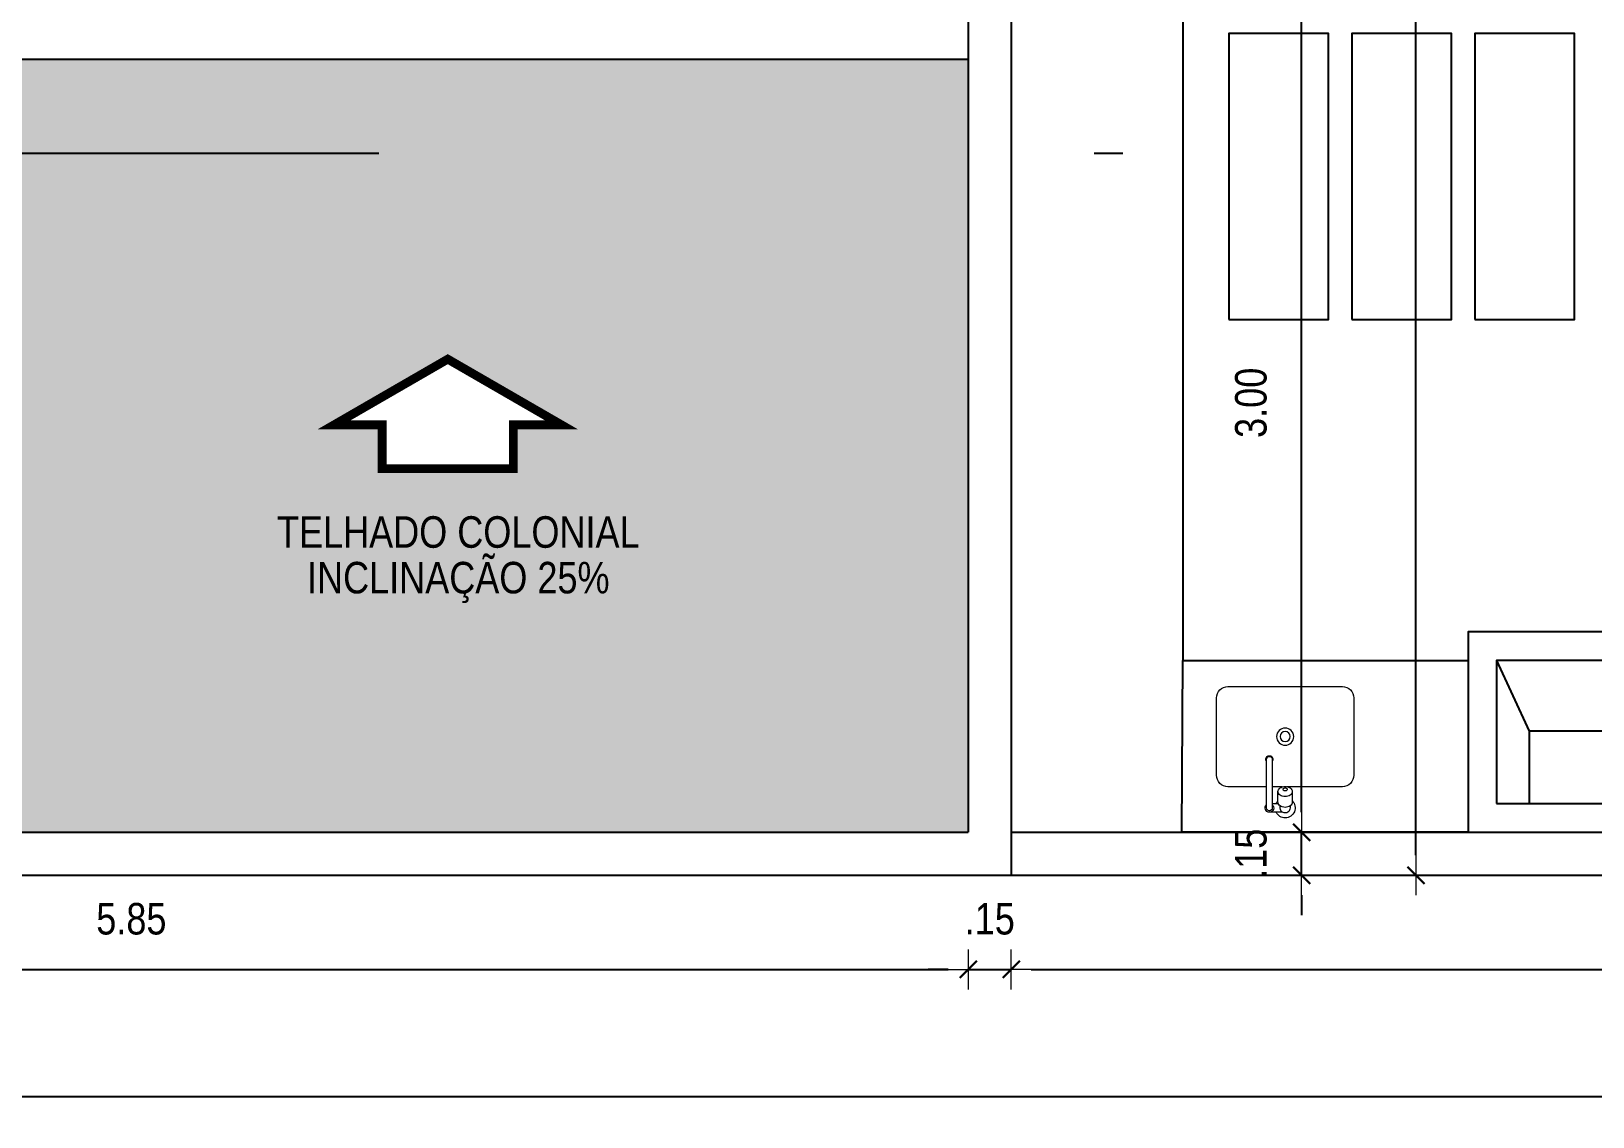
# Model space of a CAD drawing. Header units: millimetres. Extents: x -677 to -23, y -135 to 1112.
# Drawn here: x -191.48 to -186.03, y 852.58 to 856.37 of the extents above; entities that cross this region are included whole.
import ezdxf
from ezdxf.enums import TextEntityAlignment as Align

# ---------------------------------------------------------------- set-up
doc = ezdxf.new("R2010")
doc.units = ezdxf.units.MM
doc.header["$LTSCALE"] = 20
doc.header["$MEASUREMENT"] = 0
doc.header["$PDSIZE"] = -5
doc.linetypes.add('CONTINU', pattern=[0])
doc.linetypes.add('DASHDOT2', pattern=[0.5, 0.25, -0.125, 0, -0.125])
doc.layers.get('0').update_dxf_attribs({"linetype": 'CONTINUOUS'})
doc.layers.get('Defpoints').update_dxf_attribs({"linetype": 'CONTINUOUS'})
for name, color, linetype in [('AR-ALV', 5, 'CONTINUOUS'), ('COTA', 7, 'CONTINUOUS'), ('E-txt-g', 3, 'CONTINUOUS')]:
    doc.layers.add(name, color=color, linetype=linetype)
for name, color, linetype, lineweight in [('E-Lay-9', 9, 'CONTINUOUS', 9), ('E-Pen-C', 4, 'CONTINUOUS', 15), ('E-Pen-G', 3, 'CONTINUOUS', 30), ('E-Txt-W', 7, 'CONTINUOUS', 20)]:
    doc.layers.add(name, color=color, linetype=linetype, lineweight=lineweight)
doc.styles.add('F2', font='swissc.ttf')
doc.styles.add('REG60', font='romans.shx', dxfattribs={"width": 0.8, "height": 0.15})
doc.styles.add('REG80', font='romans.shx', dxfattribs={"width": 0.8, "height": 0.2})
doc.dimstyles.new('DIMENSION-1', dxfattribs={"dimtxt": 0.11, "dimasz": 0.07, "dimexe": 1, "dimexo": 0, "dimgap": 0.12, "dimtad": 1, "dimzin": 7, "dimdsep": 46, "dimtxsty": 'F2', "dimblk1": 'TRACO', "dimblk2": 'TRACO', "dimsah": 1, "dimcen": 1, "dimse1": 1, "dimse2": 1, "dimclrd": 256, "dimclre": 256, "dimclrt": 6, "dimadec": 0, "dimazin": 0, "dimtfac": 1, "dimtix": 1, "dimtmove": 2, "dimatfit": 3, "dimldrblk": 'TRACO', "dimfxl": 1, "dimtolj": 1, "dimtzin": 0, "dimarcsym": 0})

# ---------------------------------------------------------------- blocks, each defined once
blk = doc.blocks.new('Cuba coz')
at = {"color": 8}
blk.add_line((7.5, -4.5), (7.5, -2.41), dxfattribs=at)
for points in [[(13.41, -6.5), (13.41, -20, 0.414214), (17.41, -24), (44.41, -24, 0.414214), (48.41, -20), (48.41, 20, 0.414214), (44.41, 24), (17.41, 24, 0.414214), (13.41, 20), (13.41, 0.74)], [(6.7, 1.75), (6, 1.75, 0.546464), (4.41, -0.73, -0.10784), (4.5, -1.15), (4.5, -5.5)], [(11.72, 2.5), (7.96, 2.5, 0.133256), (7.32, 2.33, 0.106756), (6.71, 1.77, 0.082828), (6.34, 0.99, 0.071352), (6.19, 0, 0.071352), (6.34, -0.99, 0.082828), (6.71, -1.77, 0.106756), (7.32, -2.33, 0.133256), (7.96, -2.5), (11.72, -2.5)], [(4.41, -0.73, 0.293273), (6, -1.75), (6.7, -1.75)], [(13.41, -1), (13.41, -4.5, 0.414214)]]:
    blk.add_lwpolyline(points, format="xyb", dxfattribs=at)
for points in [[(11.72, -2.5, 0.133256), (12.36, -2.33, 0.106756), (12.97, -1.77, 0.082828), (13.35, -0.99, 0.071352), (13.49, 0, 0.071352), (13.35, 0.99, 0.082828), (12.97, 1.77, 0.106756), (12.36, 2.33, 0.133256), (11.72, 2.5, 0.133256), (11.08, 2.33, 0.106756), (10.47, 1.77, 0.082828), (10.1, 0.99, 0.071352), (9.95, 0, 0.071352), (10.1, -0.99, 0.082828), (10.47, -1.77, 0.106756), (11.08, -2.33, 0.133256)], [(12.47, 0.75, 0.133256), (12.28, 0.7, 0.106756), (12.1, 0.53, 0.082828), (11.98, 0.3, 0.071352), (11.94, 0, 0.071352), (11.98, -0.3, 0.082828), (12.1, -0.53, 0.106756), (12.28, -0.7, 0.133256), (12.47, -0.75, 0.133256), (12.66, -0.7, 0.106756), (12.85, -0.53, 0.082828), (12.96, -0.3, 0.071352), (13, 0, 0.071352), (12.96, 0.3, 0.082828), (12.85, 0.53, 0.106756), (12.66, 0.7, 0.133256)], [(6, -6.5), (23, -6.5, 1), (23, -4.5), (6, -4.5, 1)]]:
    blk.add_lwpolyline(points, format="xyb", close=True, dxfattribs=at)
for radius in [3, 1.75]:
    blk.add_circle((30.91, 0), radius, dxfattribs=at)
for centre, radius, start, end in [((6, 0), 3.5, 45.5847, 244.6231), ((6, -5.5), 1.5, 41.8103, 318.1897), ((6, 0), 3.5, 295.3769, 314.4153), ((23, -5.5), 1.25, 233.1301, 126.8699)]:
    blk.add_arc(centre, radius, start, end, dxfattribs=at)
blk = doc.blocks.new('TXT-AMB75')
at = {"layer": 'E-txt-g', "style": 'REG80', "width": 0.8, "flags": 8}
blk.add_attdef('TXT', text='', height=0.2, dxfattribs=at).set_placement((0.0055, 0.2964), align=Align.CENTER)
at = {"layer": 'E-Txt-W', "style": 'REG60', "width": 0.8, "flags": 8}
blk.add_attdef('TXT', text='', height=0.15, dxfattribs=at).set_placement((0.0055, 0.0271), align=Align.CENTER)
blk = doc.blocks.new('TRACO')
at = {"layer": 'E-Pen-C'}
for p, q in [((0, 1), (0, -1)), ((-1, 0), (1, 0))]:
    blk.add_line(p, q, dxfattribs=at)
at = {"layer": 'E-Pen-G'}
blk.add_line((-0.424, -0.424), (0.424, 0.424), dxfattribs=at)
blk = doc.blocks.new('*D1007')
at = {"color": 4, "lineweight": -2}
blk.add_line((-193.9899, 853.0944), (-188.2799, 853.0944), dxfattribs=at)
at = {"layer": 'Defpoints', "color": 0, "linetype": 'Continuous'}
for p in [(-194.0599, 853.5735), (-188.2099, 853.5735), (-188.2099, 853.0944)]:
    blk.add_point(p, dxfattribs=at)
at = {"color": 4, "linetype": 'Continuous', "lineweight": -2, "xscale": 0.07, "yscale": 0.07, "zscale": 0.07, "rotation": 180}
blk.add_blockref('TRACO', (-194.0599, 853.0944), dxfattribs=at)
at = {"color": 4, "linetype": 'Continuous', "lineweight": -2, "xscale": 0.07, "yscale": 0.07, "zscale": 0.07}
blk.add_blockref('TRACO', (-188.2099, 853.0944), dxfattribs=at)
at = {"color": 4, "linetype": 'Continuous', "insert": (-191.1349, 853.2709), "char_height": 0.11, "attachment_point": 5, "style": 'F2'}
blk.add_mtext('\\A1;5.85', dxfattribs=at)
blk = doc.blocks.new('*D1008')
at = {"color": 4, "lineweight": -2}
for p, q in [((-188.2799, 853.0944), (-188.3499, 853.0944)), ((-188.2099, 853.0944), (-188.0599, 853.0944)), ((-187.9899, 853.0944), (-187.9199, 853.0944))]:
    blk.add_line(p, q, dxfattribs=at)
at = {"layer": 'Defpoints', "color": 0, "linetype": 'Continuous'}
for p in [(-188.2099, 853.5735), (-188.0599, 853.5735), (-188.0599, 853.0944)]:
    blk.add_point(p, dxfattribs=at)
at = {"color": 4, "linetype": 'Continuous', "lineweight": -2, "xscale": 0.07, "yscale": 0.07, "zscale": 0.07}
blk.add_blockref('TRACO', (-188.2099, 853.0944), dxfattribs=at)
at = {"color": 4, "linetype": 'Continuous', "lineweight": -2, "xscale": 0.07, "yscale": 0.07, "zscale": 0.07, "rotation": 180}
blk.add_blockref('TRACO', (-188.0599, 853.0944), dxfattribs=at)
at = {"color": 4, "linetype": 'Continuous', "insert": (-188.1349, 853.2709), "char_height": 0.11, "attachment_point": 5, "style": 'F2'}
blk.add_mtext('\\A1;.15', dxfattribs=at)
blk = doc.blocks.new('*D1009')
at = {"color": 4, "lineweight": -2}
for p, q in [((-187.9899, 853.0944), (-185.9854, 853.0944)), ((-184.2899, 853.0944), (-185.5027, 853.0944))]:
    blk.add_line(p, q, dxfattribs=at)
at = {"layer": 'Defpoints', "color": 0, "linetype": 'Continuous'}
for p in [(-188.0599, 853.5735), (-184.2199, 853.5735), (-184.2199, 853.0944)]:
    blk.add_point(p, dxfattribs=at)
at = {"color": 4, "linetype": 'Continuous', "lineweight": -2, "xscale": 0.07, "yscale": 0.07, "zscale": 0.07, "rotation": 180}
blk.add_blockref('TRACO', (-188.0599, 853.0944), dxfattribs=at)
at = {"color": 4, "linetype": 'Continuous', "lineweight": -2, "xscale": 0.07, "yscale": 0.07, "zscale": 0.07}
blk.add_blockref('TRACO', (-184.2199, 853.0944), dxfattribs=at)
at = {"color": 4, "linetype": 'Continuous', "insert": (-185.7441, 853.2706), "char_height": 0.11, "attachment_point": 5, "style": 'F2'}
blk.add_mtext('\\A1;3.84', dxfattribs=at)
blk = doc.blocks.new('*D1010')
at = {"color": 4, "lineweight": -2}
for p, q in [((-187.0454, 853.6435), (-187.0454, 853.7135)), ((-187.0454, 853.4235), (-187.0454, 853.5735)), ((-187.0454, 853.3535), (-187.0454, 853.2835))]:
    blk.add_line(p, q, dxfattribs=at)
at = {"layer": 'Defpoints', "color": 0, "linetype": 'Continuous'}
for p in [(-188.0599, 853.5735), (-187.0454, 853.5735), (-188.0599, 853.4235)]:
    blk.add_point(p, dxfattribs=at)
at = {"color": 4, "linetype": 'Continuous', "lineweight": -2, "xscale": 0.07, "yscale": 0.07, "zscale": 0.07}
for p, rotation in [((-187.0454, 853.5735), 270), ((-187.0454, 853.4235), 90)]:
    blk.add_blockref('TRACO', p, dxfattribs=dict(at, rotation=rotation))
at = {"color": 4, "linetype": 'Continuous', "insert": (-187.2219, 853.4985), "char_height": 0.11, "attachment_point": 5, "rotation": 90, "style": 'F2'}
blk.add_mtext('\\A1;.15', dxfattribs=at)
blk = doc.blocks.new('*D1011')
at = {"color": 4, "lineweight": -2}
blk.add_line((-187.0454, 853.6435), (-187.0454, 856.5035), dxfattribs=at)
at = {"layer": 'Defpoints', "color": 0, "linetype": 'Continuous'}
for p in [(-188.2099, 856.5735), (-187.0454, 856.5735), (-188.0599, 853.5735)]:
    blk.add_point(p, dxfattribs=at)
at = {"color": 4, "linetype": 'Continuous', "lineweight": -2, "xscale": 0.07, "yscale": 0.07, "zscale": 0.07}
for p, rotation in [((-187.0454, 856.5735), 90), ((-187.0454, 853.5735), 270)]:
    blk.add_blockref('TRACO', p, dxfattribs=dict(at, rotation=rotation))
at = {"color": 4, "linetype": 'Continuous', "insert": (-187.2218, 855.0735), "char_height": 0.11, "attachment_point": 5, "rotation": 90, "style": 'F2'}
blk.add_mtext('\\A1;3.00', dxfattribs=at)
blk = doc.blocks.new('*D1014')
at = {"color": 4, "lineweight": -2}
blk.add_line((-186.6457, 853.4935), (-186.6457, 860.3535), dxfattribs=at)
at = {"layer": 'Defpoints', "color": 0, "linetype": 'Continuous'}
for p in [(-188.2932, 860.4235), (-186.6457, 860.4235), (-188.0599, 853.4235)]:
    blk.add_point(p, dxfattribs=at)
at = {"color": 4, "linetype": 'Continuous', "lineweight": -2, "xscale": 0.07, "yscale": 0.07, "zscale": 0.07}
for p, rotation in [((-186.6457, 860.4235), 90), ((-186.6457, 853.4235), 270)]:
    blk.add_blockref('TRACO', p, dxfattribs=dict(at, rotation=rotation))
at = {"color": 4, "linetype": 'Continuous', "insert": (-186.8221, 856.9235), "char_height": 0.11, "attachment_point": 5, "rotation": 90, "style": 'F2'}
blk.add_mtext('\\A1;7.00', dxfattribs=at)
blk = doc.blocks.new('*D1042')
at = {"color": 4, "lineweight": -2}
blk.add_line((-183.7899, 852.65), (-208.6499, 852.65), dxfattribs=at)
at = {"layer": 'Defpoints', "color": 0, "linetype": 'Continuous'}
for p in [(-208.7199, 853.2809), (-183.7199, 853.2809), (-208.7199, 852.65)]:
    blk.add_point(p, dxfattribs=at)
at = {"color": 4, "linetype": 'Continuous', "lineweight": -2, "xscale": 0.07, "yscale": 0.07, "zscale": 0.07, "rotation": 180}
blk.add_blockref('TRACO', (-208.7199, 852.65), dxfattribs=at)
at = {"color": 4, "linetype": 'Continuous', "lineweight": -2, "xscale": 0.07, "yscale": 0.07, "zscale": 0.07}
blk.add_blockref('TRACO', (-183.7199, 852.65), dxfattribs=at)
at = {"color": 4, "linetype": 'Continuous', "insert": (-195.0699, 852.8808), "char_height": 0.11, "attachment_point": 5, "style": 'F2'}
blk.add_mtext('\\A1;25.00', dxfattribs=at)
blk = doc.blocks.new('Seta')
at = {"const_width": 2}
blk.add_lwpolyline([(10, 15), (10, 25.98), (25, 0), (10, -25.98), (10, -15), (0, -15), (0, 15)], close=True, dxfattribs=at)

msp = doc.modelspace()

# ---------------------------------------------------------------- hatches: boundary and pattern name
at = {"linetype": 'Continuous'}
h = msp.add_hatch(dxfattribs=at)
h.set_pattern_fill('TROOF1', color=8, scale=0.15, angle=180, style=0, pattern_type=2)
h.set_pattern_definition([(180, (-84.41893, 307.66377), (-0.15, -0.15), [0.048, -0.102]), (305.2176, (-84.5629314, 307.648775), (-1.05000017453, 1.49999987498), [0.03121305, -3.0900849]), (340.71, (-84.5449314, 307.623275), (-2.550000777635, 0.8999979741), [0.0317844, -3.1466586]), (19.29, (-84.5149314, 307.612775), (2.550000777635, 0.8999979741), [0.0317844, -3.1466586]), (54.7824, (-84.4849314, 307.623275), (1.05000017453, 1.49999987498), [0.03121305, -3.0900849]), (90, (-84.46693, 307.64877), (-0.15, 0.15), [0.015, -0.135]), (270, (-84.56293, 307.66377), (0.15, -0.15), [0.015, -0.135]), (180, (-84.41893, 307.65777), (-0.15, -0.15), [0.042, -0.108]), (306.3844, (-84.5689314, 307.645775), (-1.650001937525, 2.24999858293), [0.0354012, -3.50472585]), (342.3499, (-84.5479314, 307.617275), (2.850000422915, -0.899998778574), [0.0346302, -3.42838875]), (17.6501, (-84.5149314, 307.606775), (-2.850000422915, -0.899998778574), [0.0346302, -3.42838875]), (53.6156, (-84.4819314, 307.617275), (1.650001937525, 2.24999858293), [0.0354012, -3.50472585]), (90, (-84.46093, 307.64577), (-0.15, 0.15), [0.012, -0.138]), (270, (-84.56893, 307.65777), (0.15, -0.15), [0.012, -0.138]), (180, (-84.56293, 307.65777), (-0.15, -0.15), [0.006, -0.144]), (267.3974, (-84.4609314, 307.645775), (0.1500021288, 3.14999989794), [0.13213635, -3.17127105]), (272.6026, (-84.5689314, 307.645775), (0.1500021288, -3.14999989794), [0.13213635, -3.17127105]), (180, (-84.56293, 307.66377), (-0.15, -0.15), [0.006, -0.144])])
h.paths.add_polyline_path([(-205.4188, 853.5735), (-205.4188, 856.9069), (-205.4188, 856.9735), (-198.4165, 856.9735), (-198.4165, 858.3235), (-191.5599, 858.3235), (-191.5599, 856.2735), (-188.2099, 856.2735), (-188.2099, 853.5735), (-194.0599, 853.5735), (-194.0599, 854.9235), (-195.2099, 854.9235), (-195.2099, 853.5735)])
h.paths.add_polyline_path([(-202.4357, 855.1381), (-201.2013, 855.1381), (-201.2013, 855.311), (-202.4357, 855.311)], flags=24)
h.paths.add_polyline_path([(-202.3614, 854.9336), (-201.2757, 854.9336), (-201.2757, 855.1909), (-202.3614, 855.1909)], flags=24)
h.paths.add_polyline_path([(-201.5774, 855.5705), (-201.4096, 855.5705), (-201.8067, 855.7999), (-202.2039, 855.5705), (-202.0361, 855.5705), (-202.0361, 855.4177), (-201.5774, 855.4177)], flags=16)
h.paths.add_polyline_path([(-195.453, 856.4303), (-194.2187, 856.4303), (-194.2187, 856.6032), (-195.453, 856.6032)], flags=24)
h.paths.add_polyline_path([(-195.3787, 856.2258), (-194.293, 856.2258), (-194.293, 856.483), (-195.3787, 856.483)], flags=24)
h.paths.add_polyline_path([(-194.5948, 856.8627), (-194.4269, 856.8627), (-194.8241, 857.092), (-195.2213, 856.8627), (-195.0534, 856.8627), (-195.0534, 856.7098), (-194.5948, 856.7098)], flags=16)
h.paths.add_polyline_path([(-189.7998, 854.9967), (-189.6319, 854.9967), (-190.0291, 855.226), (-190.4263, 854.9967), (-190.2584, 854.9967), (-190.2584, 854.8438), (-189.7998, 854.8438)], flags=16)
h.paths.add_polyline_path([(-190.6095, 854.5359), (-189.3751, 854.5359), (-189.3751, 854.7088), (-190.6095, 854.7088)], flags=24)
h.paths.add_polyline_path([(-190.5351, 854.3314), (-189.4494, 854.3314), (-189.4494, 854.5886), (-190.5351, 854.5886)], flags=24)
h.paths.add_polyline_path([(-198.8188, 855.1188), (-198.8188, 855.429), (-199.0492, 855.429), (-199.0492, 855.1188)], flags=24)
h.paths.add_polyline_path([(-195.525, 856.4688), (-195.525, 856.779), (-195.7553, 856.779), (-195.7553, 856.4688)], flags=24)
h.paths.add_polyline_path([(-195.525, 854.7279), (-195.525, 854.9651), (-195.7554, 854.9651), (-195.7554, 854.7279)], flags=24)
h.paths.add_polyline_path([(-195.5251, 854.0163), (-195.5251, 854.3264), (-195.7555, 854.3264), (-195.7555, 854.0163)], flags=24)

# ---------------------------------------------------------------- linework, layer by layer
at = {"color": 5, "linetype": 'Continuous'}
for p, q in [((-188.0599, 856.7235), (-188.0599, 853.4235)), ((-188.2099, 856.5735), (-188.2099, 853.5735)), ((-194.0599, 853.5735), (-188.2099, 853.5735)), ((-205.5688, 853.4235), (-188.0599, 853.4235))]:
    msp.add_line(p, q, dxfattribs=at)
at = {"color": 8, "linetype": 'Continuous'}
msp.add_line((-186.3635, 854.1735), (-186.2497, 853.9268), dxfattribs=at)
for points in [[(-186.4635, 853.5735), (-185.6635, 853.5735), (-185.6635, 854.2735), (-186.4635, 854.2735)], [(-186.3635, 853.6735), (-185.7635, 853.6735), (-185.7635, 854.1735), (-186.3635, 854.1735)], [(-186.2497, 853.6735), (-185.8842, 853.6735), (-185.8842, 853.9268), (-186.2497, 853.9268)]]:
    msp.add_lwpolyline(points, close=True, dxfattribs=at)
at = {"color": 8, "linetype": 'CONTINU'}
msp.add_lwpolyline([(-187.4599, 854.1735), (-186.4635, 854.1735), (-186.4635, 853.5735), (-187.4635, 853.5735)], close=True, dxfattribs=at)
at = {"layer": 'AR-ALV', "color": 2, "linetype": 'DASHDOT2'}
msp.add_line((-180.1698, 855.9438), (-209.6038, 855.9438), dxfattribs=at)
at = {"layer": 'AR-ALV', "color": 8, "linetype": 'Continuous'}
for points in [[(-187.2992, 855.3648), (-186.9509, 855.3648), (-186.9509, 856.3638), (-187.2992, 856.3638)], [(-186.8692, 855.3648), (-186.5208, 855.3648), (-186.5208, 856.3638), (-186.8692, 856.3638)], [(-186.4391, 855.3648), (-186.0908, 855.3648), (-186.0908, 856.3638), (-186.4391, 856.3638)]]:
    msp.add_lwpolyline(points, close=True, dxfattribs=at)
at = {"layer": 'COTA', "color": 8, "linetype": 'Continuous'}
for p, q in [((-187.4599, 857.3235), (-187.4599, 854.1735)), ((-187.4599, 854.1735), (-186.4635, 854.1735))]:
    msp.add_line(p, q, dxfattribs=at)
at = {"layer": 'COTA', "color": 7, "linetype": 'Continuous'}
for p, q in [((-191.5599, 856.2735), (-188.2099, 856.2735)), ((-188.0599, 853.5735), (-184.2199, 853.5735)), ((-188.0599, 853.4235), (-183.7199, 853.4235))]:
    msp.add_line(p, q, dxfattribs=at)

# ---------------------------------------------------------------- block references
ref = msp.add_blockref('TXT-AMB75', (-189.9963, 854.3512), dxfattribs=dict(xscale=0.7290000000000001, yscale=0.7290000000000001, zscale=0.7290000000000001))
ref.add_attrib('TXT', 'TELHADO COLONIAL', dxfattribs={"layer": 'E-txt-g', "color": 2, "height": 0.11, "style": 'F2'}).set_placement((-189.9923, 854.5673), align=Align.CENTER)
ref.add_attrib('TXT', 'INCLINAÇÃO 25%', dxfattribs={"layer": 'E-Txt-W', "height": 0.11, "style": 'F2'}).set_placement((-189.9923, 854.4079), align=Align.CENTER)
at = {"layer": 'E-Lay-9', "color": 6, "xscale": -0.01528799999998609, "yscale": 0.01528799999998609, "zscale": 0.01528799999998609, "rotation": 270.0000000000001}
msp.add_blockref('Seta', (-190.0291, 854.8438), dxfattribs=at)
at = {"layer": 'E-Lay-9', "color": 8, "xscale": -0.01000000000021828, "yscale": 0.01000000000021828, "zscale": 0.01, "rotation": 270}
msp.add_blockref('Cuba coz', (-187.1026, 853.5986, -6.3346), dxfattribs=at)

# ---------------------------------------------------------------- dimensions: what is measured, and where the dimension line sits
at = {"color": 8, "linetype": 'Continuous'}
for base, p1, p2, picture, middle in [((-186.6457, 860.4235), (-188.0599, 853.4235), (-188.2932, 860.4235), '*D1014', (-186.8221, 856.9235)), ((-187.0454, 856.5735), (-188.0599, 853.5735), (-188.2099, 856.5735), '*D1011', (-187.2218, 855.0735)), ((-187.0454, 853.5735), (-188.0599, 853.4235), (-188.0599, 853.5735), '*D1010', (-187.2219, 853.4985))]:
    dim = msp.add_linear_dim(base=base, p1=p1, p2=p2, angle=90, dimstyle='DIMENSION-1', override={"dimclrd": 4, "dimclrt": 4, "dimadec": 8, "dimfxl": 0.5, "dimfxlon": 1}, dxfattribs=at)
    dim.commit()
    dim.dimension.update_dxf_attribs({"geometry": picture, "text_midpoint": middle})
for base, p1, p2, picture, middle in [((-188.2099, 853.0944), (-194.0599, 853.5735), (-188.2099, 853.5735), '*D1007', (-191.1349, 853.2709)), ((-188.0599, 853.0944), (-188.2099, 853.5735), (-188.0599, 853.5735), '*D1008', (-188.1349, 853.2709))]:
    dim = msp.add_linear_dim(base=base, p1=p1, p2=p2, dimstyle='DIMENSION-1', override={"dimclrd": 4, "dimclrt": 4, "dimadec": 8, "dimfxl": 0.5, "dimfxlon": 1}, dxfattribs=at)
    dim.commit()
    dim.dimension.update_dxf_attribs({"geometry": picture, "text_midpoint": middle})
for base, p1, p2, picture, middle in [((-184.2199, 853.0944), (-188.0599, 853.5735), (-184.2199, 853.5735), '*D1009', (-185.7441, 853.2706)), ((-208.7199, 852.65), (-183.7199, 853.2809), (-208.7199, 853.2809), '*D1042', (-195.0699, 852.8808))]:
    dim = msp.add_linear_dim(base=base, p1=p1, p2=p2, dimstyle='DIMENSION-1', override={"dimclrd": 4, "dimclrt": 4, "dimadec": 8, "dimfxl": 0.5, "dimfxlon": 1}, dxfattribs=at)
    dim.commit()
    dim.dimension.update_dxf_attribs({"geometry": picture, "text_midpoint": middle, "dimtype": 160})

doc.saveas('drawing.dxf')
